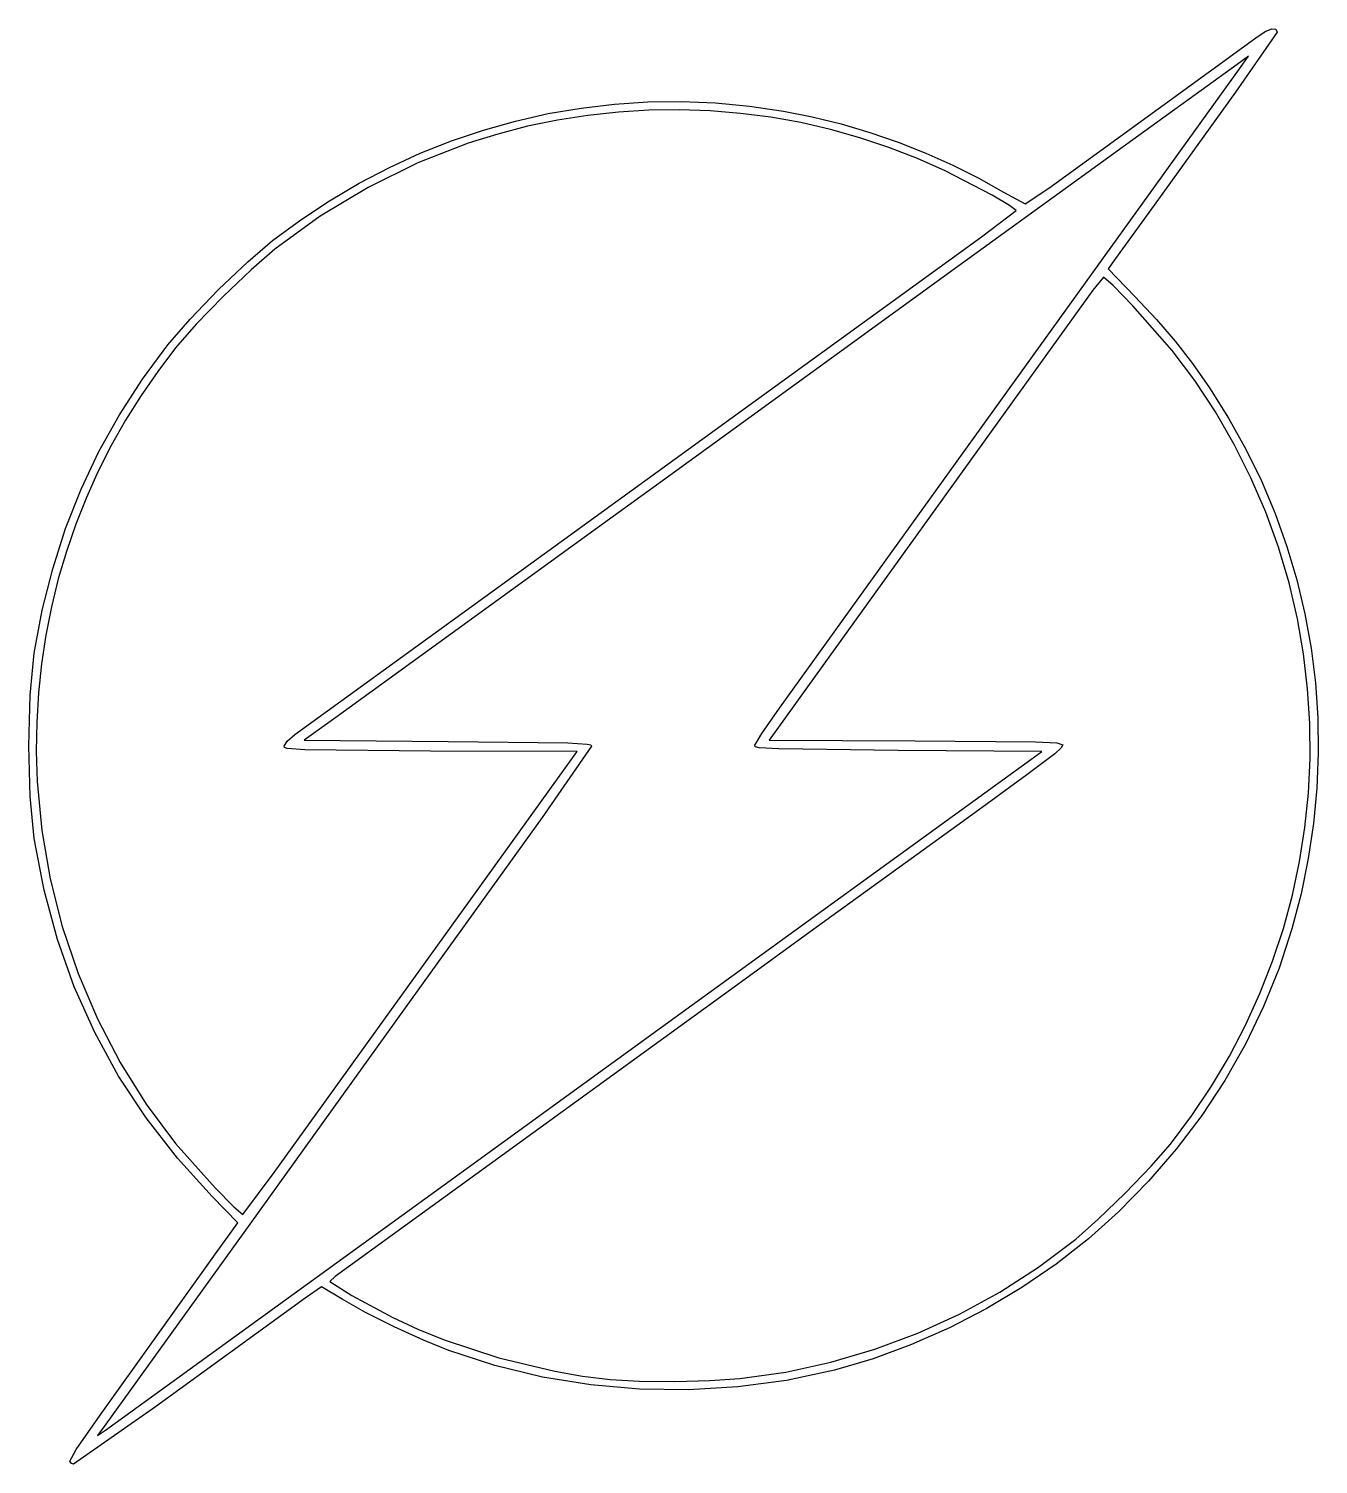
# Model space of a CAD drawing. Extents: x 1 to 150, y 4 to 170.
import ezdxf

# ---------------------------------------------------------------- set-up
doc = ezdxf.new("R2010")
doc.units = 0

msp = doc.modelspace()

# ---------------------------------------------------------------- linework, layer by layer
at = {"layer": 'Image'}
for p, q in [((143.582582, 169.34164), (144.273778, 169.618989)), ((144.273778, 169.618989), (144.72379, 169.584173)), ((144.72379, 169.584173), (144.884489, 169.226963)), ((131.126173, 160.349789), (142.69833, 168.762354)), ((144.884489, 169.226963), (140.073447, 162.273355)), ((142.69833, 168.762354), (143.582582, 169.34164)), ((141.577286, 166.439897), (140.254371, 165.493743)), ((140.540529, 164.98469), (141.577286, 166.439897)), ((98.088699, 105.982682), (140.540529, 164.98469)), ((140.254371, 165.493743), (128.215845, 156.7773)), ((68.262532, 160.899647), (72.135966, 161.149039)), ((72.135966, 161.149039), (76.031384, 161.194841)), ((76.031384, 161.194841), (79.943095, 161.035613)), ((140.073447, 162.273355), (131.171316, 149.90346)), ((56.831012, 158.944352), (60.604366, 159.795863)), ((60.604366, 159.795863), (64.416769, 160.448108)), ((65.196443, 159.59884), (61.691967, 159.048655)), ((64.416769, 160.448108), (68.262532, 160.899647)), ((68.718983, 159.980415), (65.196443, 159.59884)), ((72.252105, 160.193813), (68.718983, 159.980415)), ((75.788332, 160.23947), (72.252105, 160.193813)), ((79.320185, 160.11782), (75.788332, 160.23947)), ((82.840184, 159.8293), (79.320185, 160.11782)), ((79.943095, 161.035613), (83.865413, 160.669913)), ((86.34085, 159.374343), (82.840184, 159.8293)), ((83.865413, 160.669913), (87.792648, 160.096301)), ((87.792648, 160.096301), (91.123899, 159.437271)), ((91.123899, 159.437271), (94.464574, 158.612115)), ((118.491613, 151.177766), (131.126173, 160.349789)), ((49.424204, 156.649302), (53.102395, 157.895018)), ((53.102395, 157.895018), (56.831012, 158.944352)), ((58.213031, 158.329423), (54.767117, 157.440709)), ((61.691967, 159.048655), (58.213031, 158.329423)), ((89.814705, 158.753384), (86.34085, 159.374343)), ((93.254269, 157.96686), (89.814705, 158.753384)), ((96.652064, 157.015204), (93.254269, 157.96686)), ((94.464574, 158.612115), (97.788494, 157.630486)), ((51.361701, 156.382079), (45.51483, 154.102828)), ((45.802127, 155.208645), (49.424204, 156.649302)), ((54.767117, 157.440709), (51.361701, 156.382079)), ((100.000609, 155.898853), (96.652064, 157.015204)), ((97.788494, 157.630486), (101.069483, 156.502036)), ((101.069483, 156.502036), (104.281362, 155.236416)), ((128.215845, 156.7773), (107.975245, 142.102428)), ((42.241852, 153.574488), (45.802127, 155.208645)), ((103.292428, 154.61824), (100.000609, 155.898853)), ((106.520039, 153.173801), (103.292428, 154.61824)), ((104.281362, 155.236416), (107.397954, 153.84328)), ((38.749069, 151.748274), (42.241852, 153.574488)), ((45.51483, 154.102828), (39.780682, 151.269143)), ((111.934273, 150.358664), (106.520039, 153.173801)), ((107.397954, 153.84328), (110.393082, 152.332279)), ((39.780682, 151.269143), (34.245923, 147.928507)), ((35.329466, 149.731442), (38.749069, 151.748274)), ((110.393082, 152.332279), (113.240566, 150.713067)), ((115.750237, 149.374294), (118.491613, 151.177766)), ((31.98873, 147.525435), (35.329466, 149.731442)), ((113.932412, 149.187487), (111.934273, 150.358664)), ((113.240566, 150.713067), (115.750237, 149.374294)), ((131.171316, 149.90346), (126.216074, 143.02809)), ((34.245923, 147.928507), (28.99722, 144.128407)), ((110.72352, 145.564796), (114.716304, 148.588758)), ((114.716304, 148.588758), (113.932412, 149.187487)), ((28.732552, 145.131694), (31.98873, 147.525435)), ((25.855016, 142.668376), (28.732552, 145.131694)), ((84.956524, 126.881421), (110.72352, 145.564796)), ((28.99722, 144.128407), (26.246292, 141.744649)), ((126.216074, 143.02809), (125.351914, 141.841256)), ((22.483597, 139.440303), (25.855016, 142.668376)), ((26.246292, 141.744649), (23.013409, 138.644932)), ((107.975245, 142.102428), (74.505496, 117.822078)), ((125.351914, 141.841256), (128.438137, 138.662468)), ((124.806839, 140.899925), (123.560396, 139.37857)), ((125.921346, 139.918594), (124.806839, 140.899925)), ((128.193815, 137.564024), (125.921346, 139.918594)), ((19.209031, 136.036917), (22.483597, 139.440303)), ((23.013409, 138.644932), (19.903372, 135.431242)), ((123.560396, 139.37857), (88.995543, 91.298325)), ((128.438137, 138.662468), (130.941211, 135.993738)), ((132.764495, 132.412756), (128.193815, 137.564024)), ((16.622051, 133.04766), (19.209031, 136.036917)), ((19.903372, 135.431242), (17.52098, 132.705565)), ((130.941211, 135.993738), (133.110673, 133.467061)), ((13.674689, 129.073457), (16.622051, 133.04766)), ((133.110673, 133.467061), (135.102393, 130.891312)), ((17.52098, 132.705565), (15.455491, 129.990259)), ((135.367064, 128.927821), (132.764495, 132.412756)), ((15.455491, 129.990259), (13.527046, 127.203707)), ((135.102393, 130.891312), (137.072242, 128.075362)), ((11.020893, 124.969244), (13.674689, 129.073457)), ((137.755681, 125.302604), (135.367064, 128.927821)), ((137.072242, 128.075362), (139.281036, 124.576467)), ((13.527046, 127.203707), (11.736705, 124.349235)), ((57.043018, 106.645751), (84.956524, 126.881421)), ((8.65888, 120.730915), (11.020893, 124.969244)), ((139.924132, 121.550435), (137.755681, 125.302604)), ((139.281036, 124.576467), (141.280256, 120.986459)), ((11.736705, 124.349235), (10.085531, 121.430169)), ((10.085531, 121.430169), (8.574586, 118.449833)), ((141.866203, 117.68464), (139.924132, 121.550435)), ((6.586872, 116.354361), (8.65888, 120.730915)), ((141.280256, 120.986459), (143.068716, 117.31313)), ((8.574586, 118.449833), (7.204932, 115.411555)), ((4.803087, 111.835474), (6.586872, 116.354361)), ((74.505496, 117.822078), (66.303423, 111.875183)), ((143.57568, 113.718549), (141.866203, 117.68464)), ((143.068716, 117.31313), (144.64523, 113.564269)), ((7.204932, 115.411555), (5.977631, 112.318658)), ((145.046349, 109.665488), (143.57568, 113.718549)), ((144.64523, 113.564269), (146.00861, 109.747668)), ((3.305744, 107.170145), (4.803087, 111.835474)), ((5.977631, 112.318658), (4.893743, 109.174469)), ((66.303423, 111.875183), (52.148232, 101.621465)), ((146.271996, 105.538786), (145.046349, 109.665488)), ((146.00861, 109.747668), (147.157671, 105.871116)), ((4.893743, 109.174469), (3.954333, 105.982312)), ((2.093063, 102.354268), (3.305744, 107.170145)), ((31.312321, 88.001208), (57.043018, 106.645751)), ((3.954333, 105.982312), (3.16046, 102.745515)), ((92.093135, 97.648317), (98.088699, 105.982682)), ((147.246406, 101.35177), (146.271996, 105.538786)), ((147.157671, 105.871116), (148.091225, 101.942405)), ((1.163263, 97.383734), (2.093063, 102.354268)), ((3.16046, 102.745515), (2.513188, 99.467401)), ((52.148232, 101.621465), (36.054313, 89.966922)), ((147.943672, 97.317967), (147.246406, 101.35177)), ((148.091225, 101.942405), (148.808086, 97.969325)), ((2.513188, 99.467401), (2.013577, 96.151297)), ((148.808086, 97.969325), (149.307068, 93.959667)), ((0.691459, 92.526484), (1.163263, 97.383734)), ((87.343714, 91.034224), (92.093135, 97.648317)), ((148.416947, 93.280466), (147.943672, 97.317967)), ((2.013577, 96.151297), (1.662691, 92.800528)), ((148.668073, 89.246879), (148.416947, 93.280466)), ((149.307068, 93.959667), (149.586984, 89.92122)), ((0.533974, 86.670727), (0.691459, 92.526484)), ((1.662691, 92.800528), (1.46159, 89.41842)), ((36.054313, 89.966922), (32.395794, 87.32958)), ((85.312901, 88.114914), (87.343714, 91.034224)), ((88.995543, 91.298325), (86.138062, 87.32958)), ((149.586984, 89.92122), (149.646648, 85.861776)), ((1.46159, 89.41842), (1.411337, 86.008297)), ((30.416574, 87.225722), (31.312321, 88.001208)), ((84.453161, 86.668604), (85.312901, 88.114914)), ((148.698891, 85.22482), (148.668073, 89.246879)), ((0.690869, 80.813668), (0.533974, 86.670727)), ((30.055552, 86.625215), (30.416574, 87.225722)), ((30.119393, 86.471862), (30.055552, 86.625215)), ((30.425768, 86.353855), (30.119393, 86.471862)), ((32.455235, 86.201499), (30.425768, 86.353855)), ((32.395794, 87.32958), (49.01888, 87.197289)), ((49.01888, 87.197289), (62.868632, 87.018878)), ((65.61419, 86.655812), (59.907831, 78.406115)), ((62.868632, 87.018878), (65.110156, 86.87737)), ((65.110156, 86.87737), (65.514449, 86.778715)), ((65.514449, 86.778715), (65.61419, 86.655812)), ((84.56249, 86.550638), (84.453161, 86.668604)), ((84.988995, 86.455263), (84.56249, 86.550638)), ((87.282888, 86.316685), (84.988995, 86.455263)), ((86.138062, 87.32958), (103.048353, 87.2615)), ((103.048353, 87.2615), (116.943589, 87.137082)), ((116.943589, 87.137082), (119.417336, 87.011482)), ((119.916352, 86.45795), (119.181342, 85.774983)), ((119.417336, 87.011482), (120.104968, 86.812098)), ((120.104968, 86.812098), (119.916352, 86.45795)), ((1.411337, 86.008297), (1.512994, 82.573487)), ((47.004847, 86.074756), (32.455235, 86.201499)), ((63.954143, 86.006665), (47.004847, 86.074756)), ((55.660635, 74.497305), (63.954143, 86.006665)), ((85.353399, 62.600248), (116.405535, 85.090478)), ((101.059721, 86.138957), (87.282888, 86.316685)), ((117.69208, 86.006665), (101.059721, 86.138957)), ((119.181342, 85.774983), (115.96535, 83.332834)), ((116.405535, 85.090478), (117.69208, 86.006665)), ((148.511243, 81.221904), (148.698891, 85.22482)), ((149.646648, 85.861776), (149.484872, 81.789124)), ((115.96535, 83.332834), (110.356492, 79.25402)), ((1.512994, 82.573487), (2.034739, 76.904843)), ((149.484872, 81.789124), (149.10047, 77.711057)), ((1.162205, 75.952511), (0.690869, 80.813668)), ((148.106972, 77.245743), (148.511243, 81.221904)), ((59.907831, 78.406115), (44.070045, 56.373369)), ((110.356492, 79.25402), (90.909642, 65.163354)), ((2.034739, 76.904843), (3.004187, 71.292225)), ((147.487919, 73.303951), (148.106972, 77.245743)), ((149.10047, 77.711057), (148.492257, 73.635363)), ((2.308667, 69.995953), (1.162205, 75.952511)), ((28.915506, 37.323393), (55.660635, 74.497305)), ((146.655927, 69.404142), (147.487919, 73.303951)), ((148.492257, 73.635363), (147.659044, 69.569834)), ((3.854799, 64.279053), (2.308667, 69.995953)), ((3.004187, 71.292225), (4.408508, 65.769251)), ((145.612838, 65.55393), (146.655927, 69.404142)), ((147.659044, 69.569834), (146.599646, 65.522261)), ((4.408508, 65.769251), (6.23487, 60.369542)), ((90.909642, 65.163354), (82.532439, 59.089666)), ((144.360494, 61.760927), (145.612838, 65.55393)), ((146.599646, 65.522261), (145.106831, 60.967969)), ((5.804732, 58.793504), (3.854799, 64.279053)), ((67.097172, 49.367082), (85.353399, 62.600248)), ((142.900737, 58.032748), (144.360494, 61.760927)), ((6.23487, 60.369542), (8.470441, 55.126717)), ((145.106831, 60.967969), (143.308987, 56.519614)), ((8.162598, 53.530998), (5.804732, 58.793504)), ((82.532439, 59.089666), (48.708653, 34.555342)), ((143.308987, 56.519614), (141.214125, 52.190283)), ((141.235408, 54.377006), (142.900737, 58.032748)), ((8.470441, 55.126717), (11.102389, 50.074396)), ((44.070045, 56.373369), (26.085137, 31.370276)), ((10.932528, 48.48323), (8.162598, 53.530998)), ((139.366351, 50.801315), (141.235408, 54.377006)), ((141.214125, 52.190283), (138.830255, 47.993066)), ((11.102389, 50.074396), (14.117883, 45.246198)), ((137.295407, 47.313288), (139.366351, 50.801315)), ((14.118654, 43.641891), (10.932528, 48.48323)), ((51.222192, 37.853406), (67.097172, 49.367082)), ((135.024418, 43.920538), (137.295407, 47.313288)), ((138.830255, 47.993066), (136.16539, 43.941053)), ((14.117883, 45.246198), (17.504092, 40.675745)), ((17.725107, 38.998674), (14.118654, 43.641891)), ((132.555226, 40.630681), (135.024418, 43.920538)), ((136.16539, 43.941053), (133.227538, 40.047332)), ((17.504092, 40.675745), (22.0853, 35.562143)), ((133.227538, 40.047332), (130.024713, 36.324993)), ((130.327191, 38.082859), (132.555226, 40.630681)), ((21.75602, 34.545272), (17.725107, 38.998674)), ((21.456604, 16.260708), (51.222192, 37.853406)), ((25.30176, 32.485604), (28.915506, 37.323393)), ((28.915506, 37.323393), (28.915506, 37.323393)), ((127.30802, 34.943448), (130.327191, 38.082859)), ((22.0853, 35.562143), (24.260377, 33.353042)), ((124.173963, 31.892749), (127.30802, 34.943448)), ((130.024713, 36.324993), (126.564924, 32.787126)), ((24.717277, 31.502567), (21.75602, 34.545272)), ((24.260377, 33.353042), (25.30176, 32.485604)), ((48.708653, 34.555342), (35.950837, 25.311928)), ((121.60127, 29.611066), (124.173963, 31.892749)), ((126.564924, 32.787126), (123.074969, 29.661399)), ((26.085137, 31.370276), (9.443957, 8.222264)), ((22.139718, 27.930697), (24.717277, 31.502567)), ((117.311158, 26.390173), (121.60127, 29.611066)), ((123.074969, 29.661399), (119.33709, 26.735699)), ((8.776772, 9.279037), (22.139718, 27.930697)), ((119.33709, 26.735699), (115.38672, 24.02975)), ((35.950837, 25.311928), (35.355525, 24.747488)), ((112.825272, 23.500055), (117.311158, 26.390173)), ((34.381082, 24.122964), (32.504199, 22.78569)), ((36.782331, 22.671853), (34.381082, 24.122964)), ((35.355525, 24.747488), (37.889512, 23.124375)), ((108.160788, 20.947831), (112.825272, 23.500055)), ((115.38672, 24.02975), (111.259293, 21.563276)), ((32.504199, 22.78569), (15.181508, 10.252901)), ((39.49478, 21.160928), (36.782331, 22.671853)), ((37.889512, 23.124375), (42.623244, 20.581917)), ((42.808773, 19.49896), (39.49478, 21.160928)), ((42.623244, 20.581917), (45.526774, 19.233861)), ((103.334879, 18.740626), (108.160788, 20.947831)), ((111.259293, 21.563276), (106.990242, 19.355998)), ((46.190324, 17.942619), (42.808773, 19.49896)), ((45.526774, 19.233861), (48.557944, 17.997973)), ((98.36472, 16.88556), (103.334879, 18.740626)), ((106.990242, 19.355998), (102.615, 17.427642)), ((49.105443, 16.748575), (46.190324, 17.942619)), ((48.557944, 17.997973), (54.884147, 15.896652)), ((54.4498, 15.00535), (49.105443, 16.748575)), ((93.267485, 15.389754), (98.36472, 16.88556)), ((102.615, 17.427642), (98.169001, 15.797929)), ((9.418078, 7.552641), (21.456604, 16.260708)), ((21.456604, 16.260708), (21.456604, 16.260708)), ((59.931558, 13.675743), (54.4498, 15.00535)), ((54.884147, 15.896652), (61.363745, 14.345862)), ((88.060348, 14.260332), (93.267485, 15.389754)), ((98.169001, 15.797929), (93.687679, 14.486584)), ((65.514648, 12.761586), (59.931558, 13.675743)), ((61.363745, 14.345862), (64.586659, 13.798137)), ((64.586659, 13.798137), (67.758629, 13.413509)), ((67.758629, 13.413509), (71.174006, 13.214231)), ((79.308099, 13.26352), (82.760483, 13.504415)), ((88.138958, 13.296046), (82.511226, 12.530107)), ((82.760483, 13.504415), (88.060348, 14.260332)), ((82.760483, 13.504415), (82.760483, 13.504415)), ((93.687679, 14.486584), (88.138958, 13.296046)), ((71.163002, 12.264707), (65.514648, 12.761586)), ((76.840551, 12.186938), (71.163002, 12.264707)), ((71.174006, 13.214231), (75.234884, 13.165513)), ((75.234884, 13.165513), (79.308099, 13.26352)), ((82.511226, 12.530107), (76.840551, 12.186938)), ((15.181508, 10.252901), (5.714363, 3.589061)), ((6.038641, 5.2905), (8.776772, 9.279037)), ((9.443957, 8.222264), (8.492037, 6.902349)), ((8.492037, 6.902349), (9.418078, 7.552641)), ((5.292692, 3.953987), (6.038641, 5.2905)), ((5.474261, 3.696258), (5.292607, 3.953987)), ((5.292607, 3.953987), (5.292692, 3.953987)), ((5.714363, 3.589061), (5.474261, 3.696258))]:
    msp.add_line(p, q, dxfattribs=at)

doc.saveas('drawing.dxf')
